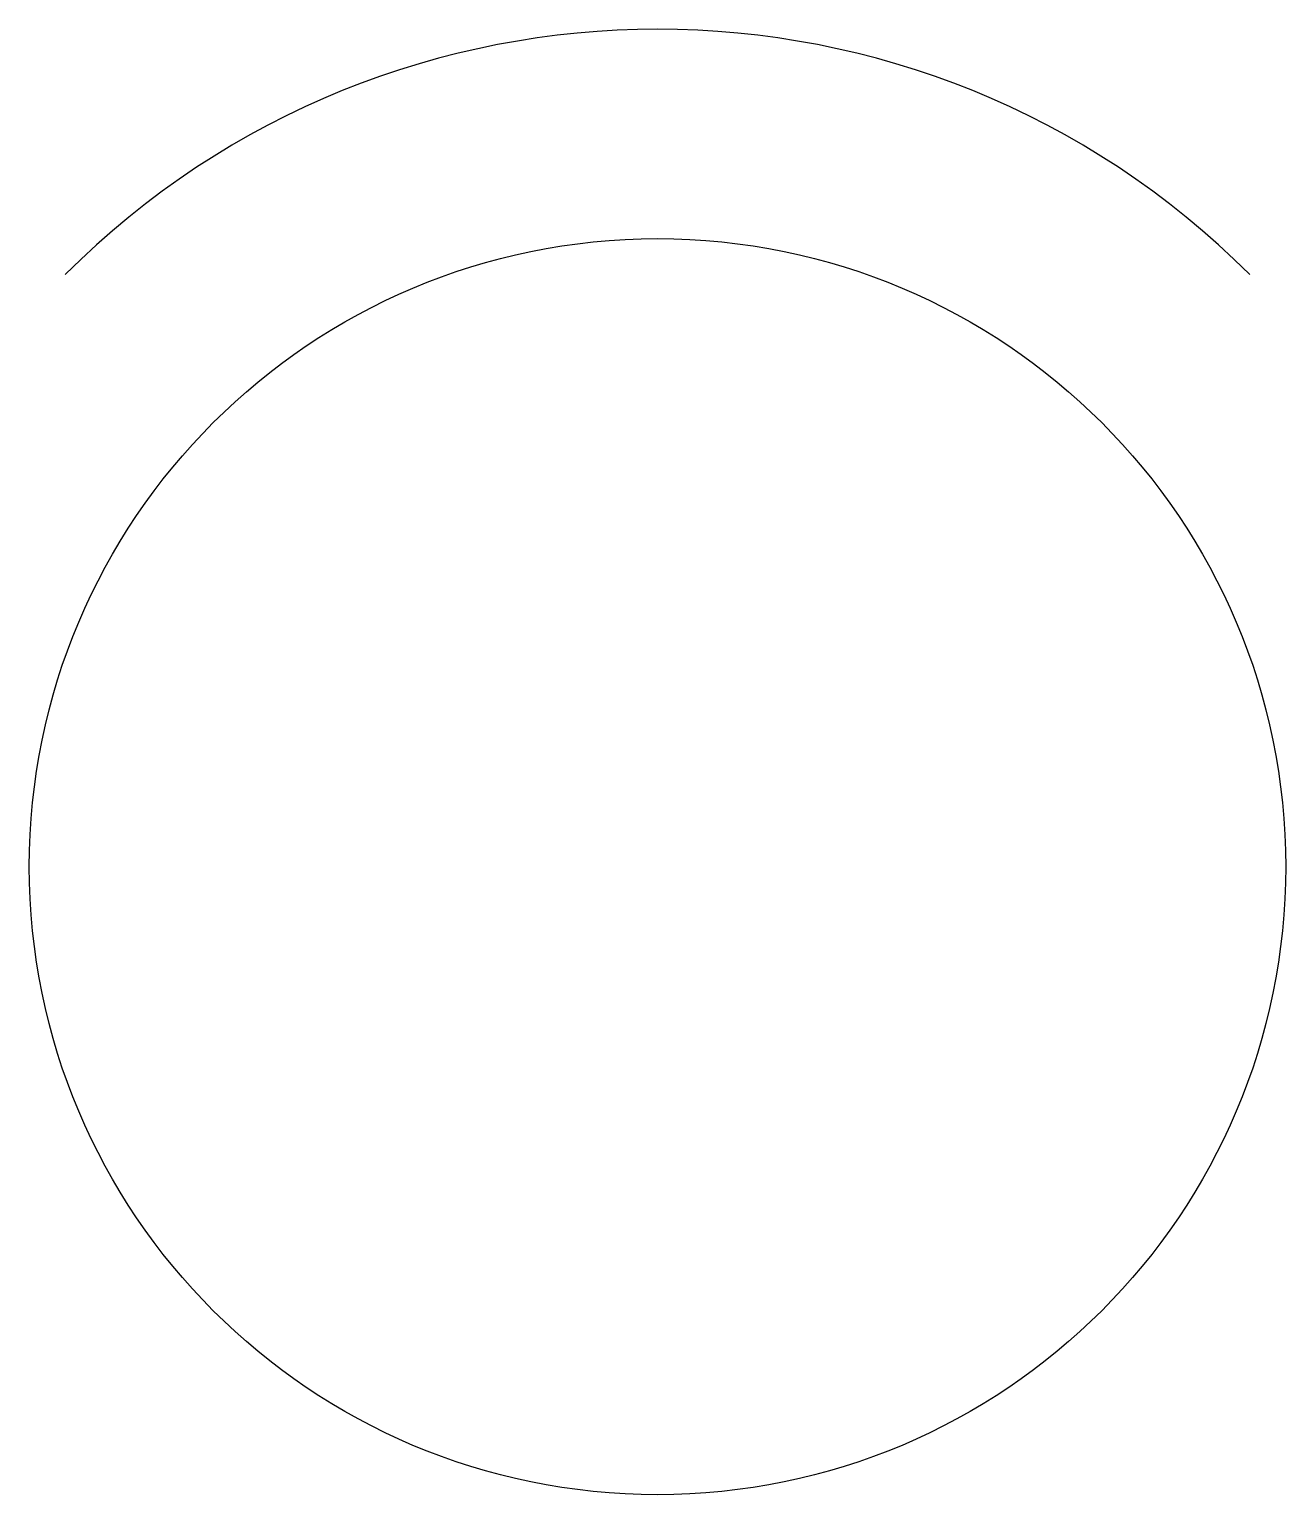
# Model space of a CAD drawing. Extents: x 9.75 to 11.25, y 15.5 to 17.25.
import ezdxf

# ---------------------------------------------------------------- set-up
doc = ezdxf.new("R2010")
doc.units = 0

msp = doc.modelspace()

# ---------------------------------------------------------------- linework, layer by layer
msp.add_circle((10.5, 16.25), 0.75)
msp.add_arc((10.5, 16.25), 1, 45, 135)

doc.saveas('drawing.dxf')
